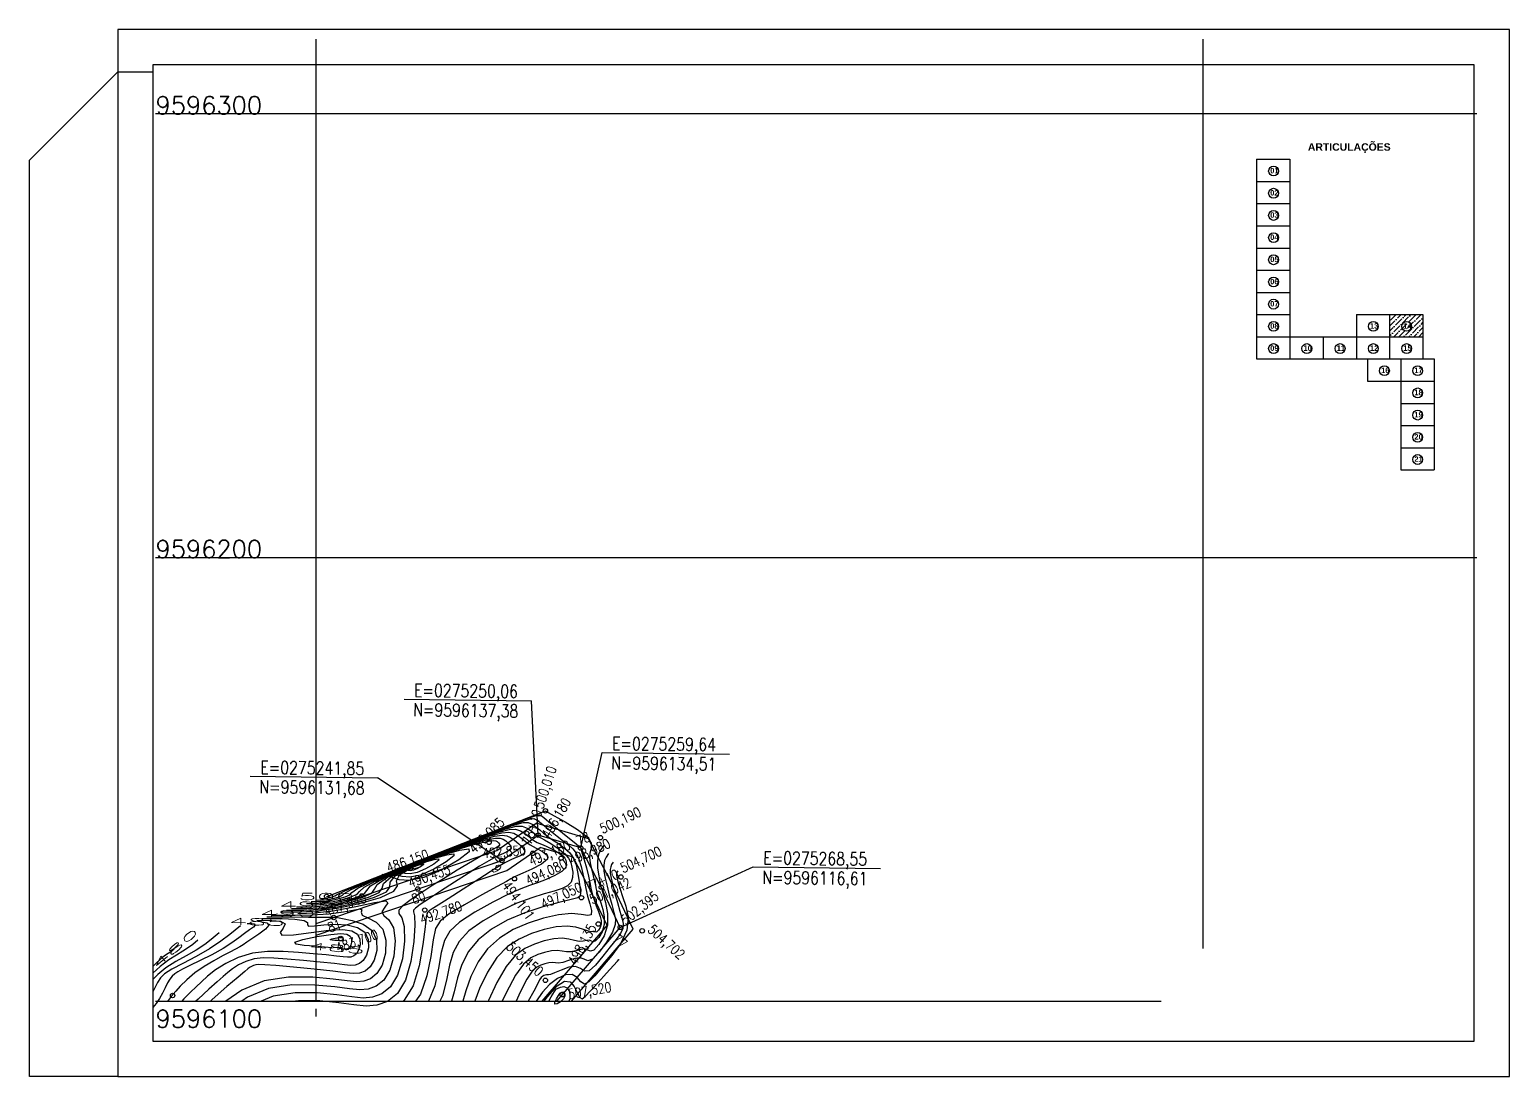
# Model space of a CAD drawing. Header units: millimetres. Extents: x 276147 to 291056, y 9594849 to 9609891.
# Drawn here: x 277715.1 to 278048.7, y 9607536.3 to 9607772.2 of the extents above; entities that cross this region are included whole.
import ezdxf
from ezdxf.enums import TextEntityAlignment as Align

# ---------------------------------------------------------------- set-up
doc = ezdxf.new("R2010")
doc.units = ezdxf.units.MM
doc.header["$LTSCALE"] = 10
doc.linetypes.add('CONTINUO', pattern=[0])
for name, color, linetype in [('2000-Top_malha_coord', 2, 'Continuous'), ('500-dim1', 6, 'Continuous'), ('Curvas mestras', 30, 'Continuous'), ('Curvas simples', 9, 'Continuous'), ('Curvas texto', 2, 'Continuous'), ('LINHA02', 8, 'Continuous'), ('TEXTO-PAPEL', 7, 'Continuous'), ('TEXTO02', 3, 'Continuous'), ('Top_malha_coord', 8, 'Continuous')]:
    doc.layers.add(name, color=color, linetype=linetype)
doc.styles.add('r80', font='romans.shx')
doc.styles.add('ROMANS', font='romans.shx', dxfattribs={"width": 0.8, "height": 4})
doc.styles.add('SIMPLEX', font='simplex', dxfattribs={"height": 0.2})
doc.styles.add('T7', font='arial.ttf')

msp = doc.modelspace()

# ---------------------------------------------------------------- hatches: boundary and pattern name
at = {"layer": 'Top_malha_coord'}
h = msp.add_hatch(dxfattribs=at)
h.set_pattern_fill('ANSI36', color=8, scale=0.25)
h.set_pattern_definition([(45, (15662.7059, 10875.3507), (0.420949505675, 1.54348152081), [1.984375, -0.396875, 0, -0.396875])])
h.paths.add_polyline_path([(278029.16, 9607707.98), (278021.66, 9607707.98), (278021.66, 9607702.98), (278029.16, 9607702.98)])
h.paths.add_polyline_path([(278024.38, 9607705.33, -1), (278026.6, 9607705.33, -1)], flags=0)
h.paths.add_polyline_path([(278024.29, 9607704.14), (278026.79, 9607704.14), (278026.79, 9607706.65), (278024.29, 9607706.65)], flags=24)

# ---------------------------------------------------------------- linework, layer by layer
at = {"layer": '500-dim1', "ltscale": 0.1, "elevation": -585}
for points in [[(277734.94, 9607536.32), (278048.65, 9607536.32), (278048.65, 9607772.2), (277734.94, 9607772.2)], [(277742.88, 9607544.26), (278040.71, 9607544.26), (278040.71, 9607764.26), (277742.88, 9607764.26)]]:
    msp.add_lwpolyline(points, close=True, dxfattribs=at)
msp.add_lwpolyline([(277734.94, 9607536.32), (277715.08, 9607536.32), (277715.08, 9607742.81), (277734.94, 9607762.67), (277742.88, 9607762.67)], dxfattribs=at)
at = {"layer": 'Curvas mestras', "linetype": 'CONTINUO'}
for points in [[(277781.98, 9607576.82, -85), (277782.02, 9607576.82, -85), (277782.08, 9607576.83, -85), (277782.15, 9607576.85, -85), (277782.21, 9607576.86, -85), (277782.25, 9607576.88, -85), (277782.56, 9607577.02, -85), (277784.67, 9607577.86, -85), (277790.42, 9607580.12, -85), (277800.71, 9607584.16, -85), (277812.84, 9607588.9, -85), (277823.14, 9607592.93, -85), (277828.91, 9607595.19, -85), (277831.03, 9607596.02, -85), (277831.34, 9607596.14, -85), (277831.34, 9607596.14, -85), (277831.35, 9607596.13, -85), (277831.36, 9607596.12, -85), (277831.45, 9607596.07, -85), (277831.97, 9607595.78, -85), (277833.35, 9607595.02, -85), (277835.78, 9607593.67, -85), (277838.56, 9607591.97, -85), (277840.75, 9607590.28, -85), (277841.68, 9607588.86, -85), (277841.68, 9607587.68, -85), (277841.39, 9607586.61, -85), (277841.29, 9607585.54, -85), (277841.41, 9607584.46, -85), (277841.65, 9607583.36, -85), (277841.94, 9607582.24, -85), (277842.22, 9607581.17, -85), (277842.45, 9607580.22, -85), (277842.62, 9607579.47, -85), (277842.75, 9607578.82, -85), (277842.9, 9607578.19, -85), (277843.13, 9607577.47, -85), (277843.44, 9607576.58, -85), (277843.84, 9607575.41, -85), (277844.29, 9607573.93, -85), (277844.62, 9607572.24, -85), (277844.6, 9607570.51, -85), (277844.12, 9607568.91, -85), (277843.37, 9607567.62, -85), (277842.63, 9607566.84, -85), (277842.13, 9607566.65, -85), (277841.75, 9607566.82, -85), (277841.32, 9607567, -85), (277840.7, 9607566.93, -85), (277839.9, 9607566.77, -85), (277838.96, 9607566.72, -85), (277837.91, 9607566.93, -85), (277836.67, 9607567.25, -85), (277835.13, 9607567.43, -85), (277833.24, 9607567.29, -85), (277831.11, 9607566.83, -85), (277828.9, 9607566.12, -85), (277826.74, 9607565.14, -85), (277824.62, 9607563.6, -85), (277822.5, 9607561.1, -85), (277820.39, 9607557.49, -85), (277818.49, 9607553.45, -85), (277818.42, 9607553.28, -85)], [(277778.81, 9607574.93, -90), (277780.82, 9607575.04, -90), (277783.36, 9607575.36, -90), (277786.22, 9607575.97, -90), (277788.85, 9607576.74, -90), (277790.57, 9607577.52, -90), (277791.13, 9607578.24, -90), (277791.96, 9607579.25, -90), (277794.88, 9607581.02, -90), (277801.03, 9607583.78, -90), (277808.81, 9607586.92, -90), (277815.91, 9607589.63, -90), (277820.56, 9607591.28, -90), (277823.16, 9607591.98, -90), (277824.63, 9607592.02, -90), (277825.73, 9607591.67, -90), (277826.65, 9607591.12, -90), (277827.42, 9607590.5, -90), (277828.1, 9607589.96, -90), (277828.77, 9607589.49, -90), (277829.53, 9607589.05, -90), (277830.45, 9607588.61, -90), (277831.49, 9607588.16, -90), (277832.57, 9607587.66, -90), (277833.62, 9607587.11, -90), (277834.54, 9607586.54, -90), (277835.26, 9607586, -90), (277835.7, 9607585.5, -90), (277835.93, 9607585.01, -90), (277836.05, 9607584.51, -90), (277836.1, 9607583.94, -90), (277835.85, 9607583.28, -90), (277835.04, 9607582.5, -90), (277833.51, 9607581.61, -90), (277831.54, 9607580.71, -90), (277829.54, 9607579.92, -90), (277827.76, 9607579.31, -90), (277825.82, 9607578.6, -90), (277823.16, 9607577.44, -90), (277819.49, 9607575.6, -90), (277815.47, 9607573.34, -90), (277812.01, 9607571.08, -90), (277809.8, 9607569.05, -90), (277808.58, 9607566.93, -90), (277807.89, 9607564.24, -90), (277807.28, 9607560.69, -90), (277806.4, 9607556.73, -90), (277805.01, 9607553.28, -90)], [(277800.54, 9607583.37, -95), (277800.97, 9607583.54, -95), (277804.72, 9607584.95, -95), (277808.63, 9607586.31, -95), (277811.99, 9607587.31, -95), (277814.08, 9607587.63, -95), (277814.16, 9607586.94, -95), (277811.83, 9607585.12, -95), (277808, 9607582.88, -95), (277803.95, 9607581.1, -95), (277800.69, 9607580.46, -95), (277798.37, 9607580.64, -95), (277796.88, 9607581.1, -95), (277796.1, 9607581.39, -95), (277795.82, 9607581.5, -95), (277795.78, 9607581.51, -95)], [(277795.78, 9607581.51, -95), (277796.21, 9607581.68, -95)], [(277775.53, 9607573.03, -95), (277775.62, 9607573.03, -95), (277779.41, 9607573.19, -95), (277783.9, 9607573.69, -95), (277788.64, 9607574.58, -95), (277792.79, 9607575.48, -95), (277795.39, 9607575.88, -95), (277795.85, 9607575.44, -95), (277795.12, 9607574.47, -95), (277794.49, 9607573.42, -95), (277794.95, 9607572.6, -95), (277796.07, 9607571.58, -95), (277797.13, 9607569.8, -95), (277797.51, 9607566.89, -95), (277797.19, 9607563.44, -95), (277796.28, 9607560.26, -95), (277794.91, 9607557.99, -95), (277793.24, 9607556.62, -95), (277791.42, 9607555.96, -95), (277789.53, 9607555.82, -95), (277787.19, 9607556.04, -95), (277783.91, 9607556.47, -95), (277779.41, 9607556.9, -95), (277774.2, 9607556.93, -95), (277768.94, 9607556.11, -95), (277764.21, 9607554.14, -95), (277762.95, 9607553.28, -95)], [(277770.79, 9607573.05, -95), (277770.88, 9607573.05, -95)], [(277767.42, 9607571.12, -100), (277768.59, 9607570.92, -100), (277769.03, 9607570.4, -100), (277768.28, 9607569.49, -100), (277766.78, 9607568.38, -100), (277765.2, 9607567.33, -100), (277764.06, 9607566.55, -100), (277763.24, 9607565.98, -100), (277762.46, 9607565.48, -100), (277761.49, 9607564.95, -100), (277760.22, 9607564.3, -100), (277758.6, 9607563.46, -100), (277756.61, 9607562.38, -100), (277754.44, 9607561.08, -100), (277752.34, 9607559.62, -100), (277750.51, 9607558.07, -100), (277749.05, 9607556.63, -100), (277748.03, 9607555.52, -100), (277747.47, 9607554.88, -100), (277747.24, 9607554.6, -100), (277747.19, 9607554.51, -100), (277747.14, 9607554.45, -100), (277747.03, 9607554.31, -100), (277746.79, 9607554.01, -100), (277746.33, 9607553.44, -100), (277746.2, 9607553.28, -100)], [(277783.29, 9607565.3, -100), (277781.58, 9607565.45, -100), (277779.4, 9607565.63, -100), (277776.99, 9607565.83, -100), (277775.15, 9607566.12, -100), (277774.85, 9607566.56, -100), (277776.69, 9607567.17, -100), (277779.81, 9607567.82, -100), (277782.99, 9607568.31, -100), (277785.26, 9607568.49, -100), (277786.62, 9607568.35, -100), (277787.34, 9607567.93, -100), (277787.65, 9607567.29, -100), (277787.67, 9607566.57, -100), (277787.5, 9607565.91, -100), (277787.21, 9607565.44, -100), (277786.87, 9607565.16, -100), (277786.49, 9607565.02, -100), (277786.13, 9607564.99, -100), (277785.8, 9607565.02, -100), (277785.56, 9607565.07, -100), (277785.43, 9607565.1, -100), (277785.39, 9607565.11, -100), (277785.38, 9607565.11, -100)], [(277747.66, 9607564.96, -105), (277747.23, 9607564.63, -105), (277746.66, 9607564.25, -105), (277745.95, 9607563.82, -105), (277744.88, 9607563, -105), (277743.22, 9607561.44, -105), (277742.88, 9607561.07, -105)], [(277831.08, 9607553.28, -80), (277831.8, 9607554.27, -80), (277834, 9607556.71, -80), (277835.66, 9607557.74, -80), (277836.9, 9607557.59, -80), (277837.83, 9607556.57, -80), (277838.54, 9607555.21, -80), (277839.11, 9607554.12, -80), (277839.64, 9607553.8, -80), (277840.35, 9607554.31, -80), (277841.5, 9607555.59, -80), (277843.22, 9607557.51, -80), (277845.13, 9607559.6, -80), (277846.71, 9607561.32, -80), (277847.59, 9607562.28, -80), (277847.92, 9607562.63, -80), (277847.97, 9607562.68, -80)]]:
    msp.add_polyline3d(points, dxfattribs=at)
at = {"layer": 'Curvas simples', "linetype": 'CONTINUO'}
for points in [[(277780.81, 9607576.44, -86), (277781.34, 9607576.44, -86), (277781.78, 9607576.47, -86), (277782.34, 9607576.54, -86), (277782.96, 9607576.67, -86), (277783.54, 9607576.84, -86), (277783.92, 9607577.01, -86), (277784.28, 9607577.26, -86), (277786.13, 9607578.14, -86), (277791.31, 9607580.3, -86), (277800.78, 9607584.08, -86), (277812.03, 9607588.5, -86), (277821.7, 9607592.27, -86), (277827.24, 9607594.41, -86), (277829.47, 9607595.2, -86), (277830.05, 9607595.27, -86), (277830.39, 9607595.1, -86), (277831, 9607594.64, -86), (277832.15, 9607593.7, -86), (277833.98, 9607592.19, -86), (277836.06, 9607590.49, -86), (277837.82, 9607589.06, -86), (277838.83, 9607588.24, -86), (277839.24, 9607587.91, -86), (277839.34, 9607587.84, -86), (277839.36, 9607587.81, -86), (277839.36, 9607587.79, -86), (277839.35, 9607587.77, -86), (277839.36, 9607587.7, -86), (277839.44, 9607587.39, -86), (277839.67, 9607586.57, -86), (277840.08, 9607585.11, -86), (277840.58, 9607583.28, -86), (277841.03, 9607581.47, -86), (277841.34, 9607579.98, -86), (277841.6, 9607578.71, -86), (277841.9, 9607577.48, -86), (277842.33, 9607576.13, -86), (277842.83, 9607574.74, -86), (277843.31, 9607573.45, -86), (277843.68, 9607572.35, -86), (277843.89, 9607571.41, -86), (277843.89, 9607570.59, -86), (277843.67, 9607569.84, -86), (277843.32, 9607569.25, -86), (277842.98, 9607568.88, -86), (277842.74, 9607568.8, -86), (277842.57, 9607568.88, -86), (277842.37, 9607568.96, -86), (277842.06, 9607568.94, -86), (277841.57, 9607568.92, -86), (277840.81, 9607569.08, -86), (277839.71, 9607569.48, -86), (277838.2, 9607569.94, -86), (277836.23, 9607570.18, -86), (277833.79, 9607569.99, -86), (277831.04, 9607569.4, -86), (277828.19, 9607568.49, -86), (277825.42, 9607567.26, -86), (277822.8, 9607565.55, -86), (277820.4, 9607563.1, -86), (277818.27, 9607559.8, -86), (277816.51, 9607556.15, -86), (277815.42, 9607553.28, -86)], [(277777.47, 9607575.31, -89), (277779.45, 9607575.31, -89), (277781.06, 9607575.4, -89), (277783.1, 9607575.66, -89), (277785.41, 9607576.14, -89), (277787.52, 9607576.76, -89), (277788.91, 9607577.39, -89), (277789.42, 9607577.99, -89), (277790.5, 9607578.97, -89), (277793.99, 9607580.84, -89), (277800.97, 9607583.85, -89), (277809.62, 9607587.31, -89), (277817.36, 9607590.29, -89), (277822.24, 9607592.06, -89), (277824.79, 9607592.74, -89), (277826.15, 9607592.7, -89), (277827.24, 9607592.23, -89), (277828.2, 9607591.6, -89), (277828.92, 9607591.03, -89), (277829.34, 9607590.67, -89), (277829.57, 9607590.5, -89), (277829.7, 9607590.42, -89), (277829.88, 9607590.33, -89), (277830.29, 9607590.1, -89), (277831.16, 9607589.61, -89), (277832.58, 9607588.76, -89), (277834.22, 9607587.69, -89), (277835.67, 9607586.57, -89), (277836.59, 9607585.52, -89), (277837.07, 9607584.52, -89), (277837.33, 9607583.46, -89), (277837.5, 9607582.3, -89), (277837.48, 9607581.14, -89), (277837.15, 9607580.11, -89), (277836.36, 9607579.29, -89), (277835.1, 9607578.64, -89), (277833.34, 9607578.05, -89), (277831.07, 9607577.42, -89), (277828.28, 9607576.57, -89), (277824.94, 9607575.32, -89), (277821.12, 9607573.55, -89), (277817.32, 9607571.4, -89), (277814.11, 9607569.08, -89), (277811.92, 9607566.74, -89), (277810.56, 9607564.24, -89), (277809.72, 9607561.37, -89), (277809.05, 9607558.03, -89), (277808.15, 9607554.5, -89), (277807.57, 9607553.28, -89)], [(277778.58, 9607575.69, -88), (277780.08, 9607575.69, -88), (277781.3, 9607575.75, -88), (277782.85, 9607575.95, -88), (277784.59, 9607576.32, -88), (277786.19, 9607576.79, -88), (277787.24, 9607577.26, -88), (277787.71, 9607577.75, -88), (277789.05, 9607578.7, -88), (277793.1, 9607580.66, -88), (277800.91, 9607583.93, -88), (277810.42, 9607587.71, -88), (277818.8, 9607590.95, -88), (277823.91, 9607592.84, -88), (277826.36, 9607593.55, -88), (277827.47, 9607593.53, -88), (277828.35, 9607593.14, -88), (277829.21, 9607592.55, -88), (277830.06, 9607591.86, -88), (277830.91, 9607591.16, -88), (277831.84, 9607590.45, -88), (277832.96, 9607589.66, -88), (277834.3, 9607588.78, -88), (277835.68, 9607587.78, -88), (277836.88, 9607586.66, -88), (277837.71, 9607585.41, -88), (277838.25, 9607584, -88), (277838.61, 9607582.41, -88), (277838.89, 9607580.67, -88), (277839.11, 9607579.01, -88), (277839.25, 9607577.71, -88), (277839.22, 9607576.97, -88), (277838.66, 9607576.57, -88), (277837.14, 9607576.18, -88), (277834.38, 9607575.52, -88), (277830.74, 9607574.54, -88), (277826.71, 9607573.2, -88), (277822.76, 9607571.5, -88), (277819.18, 9607569.46, -88), (277816.21, 9607567.09, -88), (277814.04, 9607564.43, -88), (277812.54, 9607561.54, -88), (277811.55, 9607558.49, -88), (277810.82, 9607555.37, -88), (277810.19, 9607553.28, -88)], [(277779.69, 9607576.07, -87), (277780.71, 9607576.06, -87), (277781.54, 9607576.11, -87), (277782.59, 9607576.24, -87), (277783.78, 9607576.49, -87), (277784.87, 9607576.81, -87), (277785.58, 9607577.14, -87), (277785.99, 9607577.5, -87), (277787.59, 9607578.42, -87), (277792.2, 9607580.48, -87), (277800.84, 9607584, -87), (277811.23, 9607588.11, -87), (277820.25, 9607591.61, -87), (277825.57, 9607593.62, -87), (277827.92, 9607594.38, -87), (277828.76, 9607594.4, -87), (277829.37, 9607594.12, -87), (277830.11, 9607593.59, -87), (277831.12, 9607592.76, -87), (277832.48, 9607591.65, -87), (277834.01, 9607590.42, -87), (277835.46, 9607589.3, -87), (277836.63, 9607588.43, -87), (277837.54, 9607587.63, -87), (277838.27, 9607586.65, -87), (277838.89, 9607585.28, -87), (277839.41, 9607583.65, -87), (277839.82, 9607581.93, -87), (277840.13, 9607580.27, -87), (277840.43, 9607578.64, -87), (277840.83, 9607576.95, -87), (277841.34, 9607575.22, -87), (277841.72, 9607573.7, -87), (277841.67, 9607572.75, -87), (277840.92, 9607572.57, -87), (277839.42, 9607572.81, -87), (277837.2, 9607572.99, -87), (277834.3, 9607572.72, -87), (277830.96, 9607571.98, -87), (277827.48, 9607570.85, -87), (277824.1, 9607569.38, -87), (277820.99, 9607567.5, -87), (277818.31, 9607565.09, -87), (277816.16, 9607562.12, -87), (277814.53, 9607558.84, -87), (277813.38, 9607555.62, -87), (277812.74, 9607553.28, -87)], [(277771.9, 9607573.43, -94), (277776.28, 9607573.42, -94), (277779.87, 9607573.61, -94), (277784.38, 9607574.19, -94), (277789.48, 9607575.27, -94), (277794.16, 9607576.64, -94), (277797.22, 9607578.02, -94), (277797.99, 9607579.22, -94), (277797.79, 9607580.37, -94), (277798.45, 9607581.74, -94), (277801.29, 9607583.47, -94), (277805.59, 9607585.33, -94), (277810.12, 9607586.98, -94), (277813.87, 9607588.18, -94), (277816.66, 9607588.92, -94), (277818.55, 9607589.32, -94), (277819.62, 9607589.46, -94), (277820.15, 9607589.4, -94), (277820.45, 9607589.21, -94), (277820.76, 9607588.95, -94), (277821, 9607588.66, -94), (277821.04, 9607588.38, -94), (277820.69, 9607588.09, -94), (277819.71, 9607587.56, -94), (277817.82, 9607586.52, -94), (277814.89, 9607584.82, -94), (277811.49, 9607582.78, -94), (277808.35, 9607580.85, -94), (277805.99, 9607579.38, -94), (277804.19, 9607578.23, -94), (277802.55, 9607577.15, -94), (277800.78, 9607575.95, -94), (277799.21, 9607574.76, -94), (277798.3, 9607573.78, -94), (277798.35, 9607573.05, -94), (277798.96, 9607572.05, -94), (277799.54, 9607570.1, -94), (277799.62, 9607566.79, -94), (277799.11, 9607562.81, -94), (277798.04, 9607559.13, -94), (277796.45, 9607556.5, -94), (277794.51, 9607554.91, -94), (277792.41, 9607554.14, -94), (277790.24, 9607553.98, -94), (277787.69, 9607554.22, -94), (277784.34, 9607554.68, -94), (277779.94, 9607555.12, -94), (277774.95, 9607555.16, -94), (277769.96, 9607554.38, -94), (277767.3, 9607553.28, -94)], [(277773.01, 9607573.8, -93), (277776.91, 9607573.79, -93), (277780.11, 9607573.97, -93), (277784.12, 9607574.48, -93), (277788.66, 9607575.44, -93), (277792.83, 9607576.67, -93), (277795.56, 9607577.9, -93), (277796.28, 9607578.97, -93), (277796.33, 9607580.09, -93), (277797.56, 9607581.56, -93), (277801.23, 9607583.55, -93), (277806.4, 9607585.73, -93), (277811.57, 9607587.65, -93), (277815.54, 9607588.95, -93), (277818.28, 9607589.69, -93), (277820.07, 9607590, -93), (277821.16, 9607590, -93), (277821.84, 9607589.78, -93), (277822.4, 9607589.37, -93), (277823.05, 9607588.83, -93), (277823.56, 9607588.23, -93), (277823.63, 9607587.65, -93), (277823.04, 9607587.11, -93), (277821.88, 9607586.55, -93), (277820.35, 9607585.84, -93), (277818.57, 9607584.9, -93), (277816.47, 9607583.66, -93), (277813.91, 9607582.05, -93), (277810.86, 9607580.09, -93), (277807.73, 9607578.06, -93), (277805.02, 9607576.29, -93), (277803.14, 9607575.04, -93), (277802.04, 9607574.26, -93), (277801.59, 9607573.79, -93), (277801.61, 9607573.4, -93), (277801.82, 9607572.5, -93), (277801.95, 9607570.39, -93), (277801.72, 9607566.68, -93), (277801.03, 9607562.18, -93), (277799.8, 9607558, -93), (277797.99, 9607555.01, -93), (277795.78, 9607553.21, -93), (277793.39, 9607552.33, -93), (277790.95, 9607552.14, -93), (277788.19, 9607552.41, -93), (277784.76, 9607552.89, -93), (277780.47, 9607553.33, -93), (277775.7, 9607553.38, -93), (277775.01, 9607553.28, -93)], [(277774.13, 9607574.18, -92), (277777.55, 9607574.17, -92), (277780.35, 9607574.32, -92), (277783.87, 9607574.78, -92), (277787.85, 9607575.62, -92), (277791.5, 9607576.69, -92), (277793.89, 9607577.77, -92), (277794.56, 9607578.73, -92), (277794.88, 9607579.81, -92), (277796.67, 9607581.38, -92), (277801.16, 9607583.62, -92), (277807.2, 9607586.12, -92), (277813.01, 9607588.31, -92), (277817.22, 9607589.73, -92), (277819.91, 9607590.45, -92), (277821.59, 9607590.67, -92), (277822.69, 9607590.55, -92), (277823.52, 9607590.16, -92), (277824.36, 9607589.53, -92), (277825.35, 9607588.72, -92), (277826.26, 9607587.85, -92), (277826.73, 9607587.07, -92), (277826.5, 9607586.48, -92), (277825.75, 9607586.04, -92), (277824.76, 9607585.66, -92), (277823.7, 9607585.22, -92), (277822.24, 9607584.46, -92), (277819.94, 9607583.08, -92), (277816.58, 9607580.94, -92), (277812.8, 9607578.48, -92), (277809.44, 9607576.3, -92), (277807.17, 9607574.87, -92), (277805.85, 9607574.07, -92), (277805.15, 9607573.64, -92), (277804.77, 9607573.25, -92), (277804.51, 9607572.27, -92), (277804.23, 9607569.99, -92), (277803.75, 9607566.02, -92), (277802.91, 9607561.2, -92), (277801.54, 9607556.71, -92), (277799.53, 9607553.48, -92), (277799.28, 9607553.28, -92)], [(277775.24, 9607574.56, -91), (277778.18, 9607574.55, -91), (277780.59, 9607574.68, -91), (277783.61, 9607575.07, -91), (277787.04, 9607575.79, -91), (277790.17, 9607576.72, -91), (277792.23, 9607577.64, -91), (277792.85, 9607578.48, -91), (277793.42, 9607579.53, -91), (277795.77, 9607581.2, -91), (277801.1, 9607583.7, -91), (277808.01, 9607586.52, -91), (277814.46, 9607588.97, -91), (277818.89, 9607590.5, -91), (277821.54, 9607591.22, -91), (277823.11, 9607591.35, -91), (277824.21, 9607591.11, -91), (277825.1, 9607590.63, -91), (277825.93, 9607589.98, -91), (277826.86, 9607589.26, -91), (277827.94, 9607588.5, -91), (277829.24, 9607587.74, -91), (277830.69, 9607586.99, -91), (277831.76, 9607586.18, -91), (277831.82, 9607585.24, -91), (277830.46, 9607584.13, -91), (277828.33, 9607583.02, -91), (277826.29, 9607582.11, -91), (277825.03, 9607581.56, -91), (277824.39, 9607581.27, -91), (277824.04, 9607581.08, -91), (277823.58, 9607580.81, -91), (277822.56, 9607580.23, -91), (277820.45, 9607579.07, -91), (277817.02, 9607577.2, -91), (277813.08, 9607575, -91), (277809.67, 9607572.94, -91), (277807.6, 9607571.33, -91), (277806.59, 9607569.62, -91), (277806.06, 9607567.12, -91), (277805.52, 9607563.35, -91), (277804.66, 9607558.97, -91), (277803.22, 9607554.86, -91), (277802.1, 9607553.28, -91)], [(277844.57, 9607588.51, -84), (277843.8, 9607587.33, -84), (277843.35, 9607586.31, -84), (277843.08, 9607584.92, -84), (277843.12, 9607583.23, -84), (277843.36, 9607581.52, -84), (277843.63, 9607580.15, -84), (277843.8, 9607579.37, -84), (277843.87, 9607579.06, -84), (277843.88, 9607578.98, -84), (277843.89, 9607578.95, -84), (277843.89, 9607578.92, -84), (277843.9, 9607578.9, -84), (277843.93, 9607578.82, -84), (277844.05, 9607578.42, -84), (277844.37, 9607577.38, -84), (277844.9, 9607575.51, -84), (277845.35, 9607573.06, -84), (277845.32, 9607570.43, -84), (277844.57, 9607567.97, -84), (277843.42, 9607566, -84), (277842.29, 9607564.79, -84), (277841.51, 9607564.51, -84), (277840.93, 9607564.76, -84), (277840.27, 9607565.03, -84), (277839.34, 9607564.93, -84), (277838.22, 9607564.61, -84), (277837.11, 9607564.36, -84), (277836.11, 9607564.39, -84), (277835.14, 9607564.57, -84), (277834.04, 9607564.69, -84), (277832.69, 9607564.59, -84), (277831.18, 9607564.26, -84), (277829.61, 9607563.76, -84), (277828.06, 9607563.02, -84), (277826.43, 9607561.64, -84), (277824.6, 9607559.11, -84), (277822.51, 9607555.18, -84), (277821.64, 9607553.28, -84)], [(277845.6, 9607586.55, -83), (277845.04, 9607585.69, -83), (277844.71, 9607584.93, -83), (277844.51, 9607583.9, -83), (277844.56, 9607582.59, -83), (277844.82, 9607581.01, -83), (277845.25, 9607579.17, -83), (277845.76, 9607577.12, -83), (277846.3, 9607575.07, -83), (277846.79, 9607573.27, -83), (277847.13, 9607571.85, -83), (277847.11, 9607570.51, -83), (277846.5, 9607568.83, -83), (277845.16, 9607566.58, -83), (277843.48, 9607564.31, -83), (277841.94, 9607562.74, -83), (277840.89, 9607562.36, -83), (277840.11, 9607562.71, -83), (277839.22, 9607563.07, -83), (277837.97, 9607562.92, -83), (277836.55, 9607562.45, -83), (277835.26, 9607562, -83), (277834.32, 9607561.84, -83), (277833.61, 9607561.88, -83), (277832.94, 9607561.95, -83), (277832.14, 9607561.89, -83), (277831.25, 9607561.7, -83), (277830.32, 9607561.4, -83), (277829.39, 9607560.95, -83), (277828.38, 9607560.02, -83), (277827.17, 9607558.21, -83), (277825.68, 9607555.31, -83), (277824.73, 9607553.28, -83)], [(277846.63, 9607584.59, -82), (277846.27, 9607584.04, -82), (277846.07, 9607583.57, -82), (277845.94, 9607582.92, -82), (277845.98, 9607582.08, -82), (277846.18, 9607580.95, -82), (277846.53, 9607579.46, -82), (277847.02, 9607577.55, -82), (277847.58, 9607575.48, -82), (277848.14, 9607573.55, -82), (277848.61, 9607572.01, -82), (277848.87, 9607570.76, -82), (277848.79, 9607569.65, -82), (277848.25, 9607568.52, -82), (277847.28, 9607567.19, -82), (277845.93, 9607565.49, -82), (277844.29, 9607563.38, -82), (277842.62, 9607561.37, -82), (277841.18, 9607560.12, -82), (277840.15, 9607560.05, -82), (277839.28, 9607560.63, -82), (277838.17, 9607561.11, -82), (277836.61, 9607560.92, -82), (277834.87, 9607560.29, -82), (277833.41, 9607559.64, -82), (277832.52, 9607559.3, -82), (277832.08, 9607559.2, -82), (277831.84, 9607559.2, -82), (277831.6, 9607559.19, -82), (277831.32, 9607559.13, -82), (277831.03, 9607559.03, -82), (277830.74, 9607558.89, -82), (277830.43, 9607558.6, -82), (277830.05, 9607558.04, -82), (277829.54, 9607557.07, -82), (277828.72, 9607555.49, -82), (277827.46, 9607553.28, -82)], [(277847.65, 9607582.62, -81), (277847.51, 9607582.4, -81), (277847.42, 9607582.2, -81), (277847.37, 9607581.93, -81), (277847.39, 9607581.59, -81), (277847.47, 9607581.13, -81), (277847.62, 9607580.51, -81), (277847.83, 9607579.68, -81), (277848.19, 9607578.52, -81), (277848.75, 9607576.89, -81), (277849.49, 9607574.71, -81), (277849.99, 9607572.11, -81), (277849.73, 9607569.27, -81), (277848.37, 9607566.37, -81), (277846.33, 9607563.59, -81), (277844.2, 9607561.07, -81), (277842.47, 9607559, -81), (277841.15, 9607557.61, -81), (277840.15, 9607557.12, -81), (277839.35, 9607557.63, -81), (277838.52, 9607558.58, -81), (277837.42, 9607559.29, -81), (277835.88, 9607559.21, -81), (277834.07, 9607558.39, -81), (277832.28, 9607557.03, -81), (277830.69, 9607555.3, -81), (277829.25, 9607553.28, -81)], [(277767.45, 9607571.92, -98), (277772.02, 9607571.86, -98), (277774.88, 9607571.73, -98), (277777.01, 9607571.44, -98), (277777.74, 9607570.97, -98), (277777.72, 9607570.48, -98), (277777.97, 9607570.18, -98), (277779.27, 9607570.23, -98), (277781.42, 9607570.45, -98), (277784.01, 9607570.59, -98), (277786.64, 9607570.44, -98), (277788.96, 9607569.87, -98), (277790.62, 9607568.78, -98), (277791.41, 9607567.16, -98), (277791.45, 9607565.32, -98), (277791.01, 9607563.65, -98), (277790.29, 9607562.46, -98), (277789.41, 9607561.74, -98), (277788.46, 9607561.4, -98), (277787.45, 9607561.32, -98), (277786.04, 9607561.46, -98), (277783.82, 9607561.73, -98), (277780.58, 9607562.07, -98), (277776.8, 9607562.43, -98), (277773.15, 9607562.75, -98), (277770.15, 9607562.97, -98), (277767.74, 9607563.02, -98), (277765.7, 9607562.78, -98), (277763.84, 9607562.22, -98), (277762.2, 9607561.44, -98), (277760.84, 9607560.59, -98), (277759.77, 9607559.75, -98), (277758.72, 9607558.81, -98), (277757.37, 9607557.59, -98), (277755.46, 9607555.94, -98), (277753.06, 9607553.75, -98), (277752.59, 9607553.28, -98)], [(277768.56, 9607572.3, -97), (277774.24, 9607572.24, -97), (277777.98, 9607572.21, -97), (277781.19, 9607572.19, -97), (277783.05, 9607572.2, -97), (277783.81, 9607572.22, -97), (277783.97, 9607572.23, -97), (277784.05, 9607572.21, -97), (277784.47, 9607572.11, -97), (277785.64, 9607571.88, -97), (277787.77, 9607571.44, -97), (277790.26, 9607570.62, -97), (277792.31, 9607569.2, -97), (277793.3, 9607567.1, -97), (277793.35, 9607564.7, -97), (277792.77, 9607562.52, -97), (277791.83, 9607560.97, -97), (277790.69, 9607560.04, -97), (277789.45, 9607559.58, -97), (277788.12, 9607559.49, -97), (277786.29, 9607559.66, -97), (277783.4, 9607560.02, -97), (277779.22, 9607560.46, -97), (277774.57, 9607560.91, -97), (277770.58, 9607561.27, -97), (277768.09, 9607561.49, -97), (277766.78, 9607561.55, -97), (277766.1, 9607561.49, -97), (277765.56, 9607561.33, -97), (277765.08, 9607561.1, -97), (277764.68, 9607560.85, -97), (277764.31, 9607560.56, -97), (277763.6, 9607559.95, -97), (277762.11, 9607558.7, -97), (277759.55, 9607556.56, -97), (277756.25, 9607553.67, -97), (277755.85, 9607553.28, -97)], [(277769.68, 9607572.67, -96), (277774.93, 9607572.64, -96), (277778.69, 9607572.7, -96), (277782.54, 9607572.94, -96), (277785.85, 9607573.39, -96), (277788.3, 9607573.85, -96), (277789.68, 9607574.05, -96), (277789.95, 9607573.82, -96), (277789.79, 9607573.29, -96), (277790.06, 9607572.65, -96), (277791.36, 9607572.02, -96), (277793.17, 9607571.1, -96), (277794.72, 9607569.5, -96), (277795.4, 9607566.99, -96), (277795.27, 9607564.07, -96), (277794.52, 9607561.39, -96), (277793.37, 9607559.48, -96), (277791.96, 9607558.33, -96), (277790.44, 9607557.77, -96), (277788.82, 9607557.65, -96), (277786.68, 9607557.86, -96), (277783.48, 9607558.26, -96), (277778.89, 9607558.68, -96), (277773.44, 9607558.7, -96), (277767.92, 9607557.84, -96), (277762.94, 9607555.77, -96), (277759.32, 9607553.28, -96)], [(277764.11, 9607570.79, -101), (277765.15, 9607570.77, -101), (277765.7, 9607570.67, -101), (277765.91, 9607570.43, -101), (277765.54, 9607569.98, -101), (277764.68, 9607569.33, -101), (277763.54, 9607568.5, -101), (277762.25, 9607567.51, -101), (277760.69, 9607566.38, -101), (277758.68, 9607565.1, -101), (277756.17, 9607563.73, -101), (277753.51, 9607562.4, -101), (277751.19, 9607561.27, -101), (277749.57, 9607560.46, -101), (277748.52, 9607559.88, -101), (277747.81, 9607559.39, -101), (277747.23, 9607558.88, -101), (277746.7, 9607558.25, -101), (277746.18, 9607557.4, -101), (277745.63, 9607556.29, -101), (277745.04, 9607555.05, -101), (277744.39, 9607553.84, -101), (277743.64, 9607552.75, -101), (277742.88, 9607551.83, -101)], [(277762.62, 9607570.28, -102), (277760.22, 9607568.27, -102), (277758.22, 9607566.76, -102), (277755.64, 9607565.05, -102), (277752.62, 9607563.34, -102), (277749.61, 9607561.77, -102), (277747.11, 9607560.45, -102), (277745.5, 9607559.45, -102), (277744.56, 9607558.56, -102), (277743.92, 9607557.51, -102), (277743.24, 9607556.1, -102), (277742.88, 9607555.36, -102)], [(277757.81, 9607568.65, -103), (277756.03, 9607567.17, -103), (277754.55, 9607566.05, -103), (277752.65, 9607564.78, -103), (277750.4, 9607563.5, -103), (277748.03, 9607562.18, -103), (277745.81, 9607560.78, -103), (277743.96, 9607559.27, -103), (277742.88, 9607558.13, -103)], [(277766.34, 9607571.54, -99), (277769.7, 9607571.48, -99), (277771.62, 9607571.26, -99), (277772.66, 9607570.7, -99), (277772.27, 9607569.73, -99), (277771.54, 9607568.72, -99), (277771.96, 9607568.12, -99), (277774.56, 9607568.23, -99), (277778.52, 9607568.76, -99), (277782.57, 9607569.27, -99), (277785.67, 9607569.41, -99), (277787.75, 9607569.1, -99), (277788.98, 9607568.36, -99), (277789.53, 9607567.23, -99), (277789.56, 9607565.94, -99), (277789.25, 9607564.78, -99), (277788.75, 9607563.95, -99), (277788.14, 9607563.45, -99), (277787.48, 9607563.21, -99), (277786.77, 9607563.16, -99), (277785.79, 9607563.25, -99), (277784.24, 9607563.44, -99), (277781.94, 9607563.68, -99), (277779.03, 9607563.95, -99), (277775.71, 9607564.23, -99), (277772.22, 9607564.46, -99), (277768.7, 9607564.48, -99), (277765.29, 9607564.07, -99), (277762.12, 9607563.12, -99), (277759.32, 9607561.78, -99), (277757, 9607560.32, -99), (277755.22, 9607558.93, -99), (277753.84, 9607557.66, -99), (277752.63, 9607556.48, -99), (277751.38, 9607555.31, -99), (277749.86, 9607553.83, -99), (277749.36, 9607553.28, -99)], [(277753, 9607567.02, -104), (277751.85, 9607566.06, -104), (277750.89, 9607565.34, -104), (277749.66, 9607564.52, -104), (277748.17, 9607563.66, -104), (277746.46, 9607562.59, -104), (277744.52, 9607561.11, -104), (277742.88, 9607559.54, -104)], [(277832.11, 9607553.28, -79), (277832.68, 9607554.23, -79), (277833.43, 9607555.43, -79), (277833.7, 9607555.88, -79), (277833.74, 9607555.94, -79), (277833.74, 9607555.94, -79)], [(277833.74, 9607555.94, -79), (277834.78, 9607556.42, -79), (277835.52, 9607556.54, -79), (277836.28, 9607556.24, -79), (277836.86, 9607555.29, -79), (277836.89, 9607553.81, -79), (277836.62, 9607553.28, -79)]]:
    msp.add_polyline3d(points, dxfattribs=at)
for points in [[(277797.13, 9607581.97, -96), (277800.98, 9607583.47, -96), (277803.76, 9607584.52, -96), (277806.65, 9607585.53, -96), (277809.13, 9607586.27, -96), (277810.68, 9607586.5, -96), (277810.74, 9607585.99, -96), (277809.01, 9607584.64, -96), (277806.18, 9607582.98, -96), (277803.18, 9607581.67, -96), (277800.77, 9607581.19, -96), (277799.05, 9607581.33, -96), (277797.95, 9607581.67, -96), (277797.37, 9607581.88, -96), (277797.16, 9607581.96, -96), (277797.13, 9607581.97, -96)], [(277798.49, 9607582.43, -97), (277800.98, 9607583.41, -97), (277802.79, 9607584.08, -97), (277804.66, 9607584.74, -97), (277806.28, 9607585.22, -97), (277807.28, 9607585.37, -97), (277807.32, 9607585.04, -97), (277806.2, 9607584.17, -97), (277804.36, 9607583.09, -97), (277802.41, 9607582.23, -97), (277800.85, 9607581.93, -97), (277799.73, 9607582.01, -97), (277799.02, 9607582.24, -97), (277798.64, 9607582.37, -97), (277798.51, 9607582.43, -97), (277798.49, 9607582.43, -97)], [(277799.84, 9607582.89, -98), (277800.99, 9607583.34, -98), (277801.82, 9607583.65, -98), (277802.68, 9607583.95, -98), (277803.42, 9607584.17, -98), (277803.88, 9607584.24, -98), (277803.9, 9607584.09, -98), (277803.39, 9607583.69, -98), (277802.54, 9607583.19, -98), (277801.65, 9607582.8, -98), (277800.93, 9607582.66, -98), (277800.42, 9607582.7, -98), (277800.09, 9607582.8, -98), (277799.92, 9607582.87, -98), (277799.85, 9607582.89, -98), (277799.84, 9607582.89, -98)], [(277785.25, 9607566.86, -101), (277784.77, 9607566.9, -101), (277784.37, 9607566.93, -101), (277783.87, 9607566.97, -101), (277783.31, 9607567.02, -101), (277782.89, 9607567.09, -101), (277782.82, 9607567.19, -101), (277783.24, 9607567.33, -101), (277783.96, 9607567.48, -101), (277784.7, 9607567.59, -101), (277785.22, 9607567.63, -101), (277785.54, 9607567.6, -101), (277785.7, 9607567.51, -101), (277785.77, 9607567.36, -101), (277785.78, 9607567.19, -101), (277785.74, 9607567.04, -101), (277785.67, 9607566.93, -101), (277785.59, 9607566.87, -101), (277785.51, 9607566.83, -101), (277785.42, 9607566.83, -101), (277785.35, 9607566.83, -101), (277785.29, 9607566.85, -101), (277785.26, 9607566.85, -101), (277785.25, 9607566.85, -101), (277785.25, 9607566.86, -101)], [(277834.68, 9607555.14, -78), (277835.04, 9607555.31, -78), (277835.29, 9607555.35, -78), (277835.55, 9607555.25, -78), (277835.74, 9607554.92, -78), (277835.76, 9607554.42, -78), (277835.45, 9607553.79, -78), (277834.76, 9607553.14, -78), (277833.97, 9607552.66, -78), (277833.47, 9607552.59, -78), (277833.5, 9607553.06, -78), (277833.88, 9607553.83, -78), (277834.32, 9607554.56, -78), (277834.57, 9607554.97, -78), (277834.67, 9607555.12, -78), (277834.68, 9607555.14, -78)]]:
    msp.add_polyline3d(points, close=True, dxfattribs=at)
at = {"layer": 'LINHA02'}
for p, q in [((277799.49, 9607621.31, -585), (277828.2, 9607620.95, -585)), ((277829.73, 9607590.66, -585), (277828.2, 9607620.95, -585)), ((277839.31, 9607587.79, -585), (277844.12, 9607609.32, -585)), ((277844.12, 9607609.32, -585), (277872.83, 9607608.96, -585)), ((277764.83, 9607603.94, -585), (277793.54, 9607603.58, -585)), ((277821.52, 9607584.95, -585), (277793.54, 9607603.58, -585)), ((277848.22, 9607569.89, -585), (277878.19, 9607583.53, -585)), ((277878.19, 9607583.53, -585), (277906.9, 9607583.17, -585))]:
    msp.add_line(p, q, dxfattribs=at)
at = {"layer": 'TEXTO-PAPEL', "color": 7, "linetype": 'Continuous'}
for p, q in [((277821.52, 9607584.95, -585), (277829.73, 9607590.66, -585)), ((277839.31, 9607587.79, -585), (277829.73, 9607590.66, -585)), ((277843.94, 9607578.93, -585), (277839.31, 9607587.79, -585)), ((277779.65, 9607570.78, -585), (277821.52, 9607584.95, -585)), ((277848.22, 9607569.89, -585), (277843.94, 9607578.93, -585)), ((277833.92, 9607553.28, -585), (277848.22, 9607569.89, -585))]:
    msp.add_line(p, q, dxfattribs=at)
for centre in [(277831.35, 9607596.15, -585), (277818.66, 9607589.06, -585), (277829.73, 9607590.66, -585), (277843.74, 9607590.11, -585), (277821.52, 9607584.95, -585), (277828.5, 9607586.58, -585), (277834.88, 9607585.47, -585), (277839.31, 9607587.79, -585), (277801, 9607583.28, -585), (277802.57, 9607578.54, -585), (277824.37, 9607580.85, -585), (277843.94, 9607578.93, -585), (277848.37, 9607581.24, -585), (277782.05, 9607576.87, -585), (277839.48, 9607576.57, -585), (277783.63, 9607572.12, -585), (277804.15, 9607573.79, -585), (277843.28, 9607570.66, -585), (277848.22, 9607569.89, -585), (277853.16, 9607569.12, -585), (277785.21, 9607567.38, -585), (277831.35, 9607557.97, -585), (277835.17, 9607554.73, -585), (277747.32, 9607554.55, -585)]:
    msp.add_circle(centre, 0.5, dxfattribs=at)
at = {"layer": 'Top_malha_coord'}
for p, q in [((277779.65, 9607553.28, -585), (277779.65, 9607770.04, -585)), ((277979.65, 9607565.17, -585), (277979.65, 9607770.04, -585)), ((277743.48, 9607753.28, -585), (278041.32, 9607753.28, -585)), ((277743.48, 9607653.28, -585), (278041.32, 9607653.28, -585)), ((277743.48, 9607553.28, -585), (277970.16, 9607553.28, -585)), ((277779.65, 9607549.8, -585), (277779.65, 9607551.57, -585))]:
    msp.add_line(p, q, dxfattribs=at)
at = {"layer": 'Top_malha_coord', "color": 7}
for p, q in [((277991.66, 9607742.98, -585), (277991.66, 9607697.98, -585)), ((277991.66, 9607742.98, -585), (277999.16, 9607742.98, -585)), ((277999.16, 9607742.98, -585), (277999.16, 9607697.98, -585)), ((277991.66, 9607737.98, -585), (277999.16, 9607737.98, -585)), ((277991.66, 9607732.98, -585), (277999.16, 9607732.98, -585)), ((277991.66, 9607727.98, -585), (277999.16, 9607727.98, -585)), ((277991.66, 9607722.98, -585), (277999.16, 9607722.98, -585)), ((277991.66, 9607717.98, -585), (277999.16, 9607717.98, -585)), ((277991.66, 9607712.98, -585), (277999.16, 9607712.98, -585)), ((277991.66, 9607707.98, -585), (277999.16, 9607707.98, -585)), ((278014.16, 9607707.98, -585), (278014.16, 9607697.98, -585)), ((278014.16, 9607707.98, -585), (278029.16, 9607707.98, -585)), ((278021.66, 9607707.98, -585), (278021.66, 9607697.98, -585)), ((278029.16, 9607707.98, -585), (278029.16, 9607697.98, -585)), ((277991.66, 9607702.98, -585), (278029.16, 9607702.98, -585)), ((278006.66, 9607702.98, -585), (278006.66, 9607697.98, -585)), ((277991.66, 9607697.98, -585), (278031.66, 9607697.98, -585)), ((278016.66, 9607697.98, -585), (278016.66, 9607692.98, -585)), ((278024.16, 9607697.98, -585), (278024.16, 9607672.98, -585)), ((278031.66, 9607697.98, -585), (278031.66, 9607672.98, -585)), ((278016.66, 9607692.98, -585), (278031.66, 9607692.98, -585)), ((278024.16, 9607687.98, -585), (278031.66, 9607687.98, -585)), ((278024.16, 9607682.98, -585), (278031.66, 9607682.98, -585)), ((278024.16, 9607677.98, -585), (278031.66, 9607677.98, -585)), ((278024.16, 9607672.98, -585), (278031.66, 9607672.98, -585))]:
    msp.add_line(p, q, dxfattribs=at)
at = {"layer": 'Top_malha_coord', "color": 6}
for p, q in [((277820.38, 9607587.21, -585), (277829.29, 9607593.4, -585)), ((277841.04, 9607589.88, -585), (277829.29, 9607593.4, -585)), ((277846.16, 9607580.09, -585), (277841.04, 9607589.88, -585)), ((277779.65, 9607573.41, -585), (277820.38, 9607587.21, -585)), ((277822.65, 9607582.7, -585), (277830.17, 9607587.92, -585)), ((277837.58, 9607585.7, -585), (277830.17, 9607587.92, -585)), ((277841.73, 9607577.77, -585), (277837.58, 9607585.7, -585)), ((277779.65, 9607568.14, -585), (277822.65, 9607582.7, -585)), ((277851.17, 9607569.49, -585), (277846.2, 9607580, -585)), ((277845.26, 9607570.29, -585), (277841.68, 9607577.86, -585)), ((277830.62, 9607553.28, -585), (277845.26, 9607570.29, -585)), ((277837.22, 9607553.28, -585), (277851.17, 9607569.49, -585))]:
    msp.add_line(p, q, dxfattribs=at)
at = {"layer": 'Top_malha_coord', "color": 7}
for centre in [(277995.49, 9607740.33, -585), (277995.49, 9607735.33, -585), (277995.49, 9607730.33, -585), (277995.49, 9607725.33, -585), (277995.49, 9607720.33, -585), (277995.49, 9607715.33, -585), (277995.49, 9607710.33, -585), (277995.49, 9607705.33, -585), (278017.99, 9607705.33, -585), (278025.49, 9607705.33, -585), (277995.49, 9607700.33, -585), (278002.99, 9607700.33, -585), (278010.49, 9607700.33, -585), (278017.99, 9607700.33, -585), (278025.49, 9607700.33, -585), (278020.49, 9607695.33, -585), (278027.99, 9607695.33, -585), (278027.99, 9607690.33, -585), (278027.99, 9607685.33, -585), (278027.99, 9607680.33, -585), (278027.99, 9607675.33, -585)]:
    msp.add_circle(centre, 1.11, dxfattribs=at)

# ---------------------------------------------------------------- texts
at = {"style": 'ROMANS', "width": 0.8}
for s, p in [('E=0275250,06', (277801.78, 9607624.81, -585)), ('N=9596137,38', (277801.57, 9607620.41, -585)), ('E=0275259,64', (277846.41, 9607612.83, -585)), ('E=0275241,85', (277767.12, 9607607.44, -585)), ('N=9596134,51', (277846.2, 9607608.42, -585)), ('N=9596131,68', (277766.91, 9607603.04, -585)), ('E=0275268,55', (277880.49, 9607587.03, -585)), ('N=9596116,61', (277880.28, 9607582.63, -585))]:
    msp.add_text(s, height=2.9046, rotation=359.2617, dxfattribs=at).set_placement(p, align=Align.TOP_LEFT)
at = {"layer": '2000-Top_malha_coord', "style": 'r80'}
for s, p in [('9596300', (277743.48, 9607751.94, -585)), ('9596200', (277743.48, 9607651.94, -585)), ('9596100', (277743.48, 9607546.11, -585))]:
    msp.add_text(s, height=4, dxfattribs=at).set_placement(p, align=Align.BOTTOM_LEFT)
at = {"layer": 'Curvas texto', "style": 'SIMPLEX', "width": 3.299405}
for s, rotation, p, p2 in [('490', 21.2864, (277792.72, 9607579.52, -95), (277804.57, 9607584.14, -95)), ('495', 359.8537, (277771.22, 9607574.2, -90), (277783.94, 9607574.17, -90)), ('500', 359.8537, (277775.58, 9607576.09, -85), (277788.31, 9607576.05, -85)), ('485', 358.7246, (277759.94, 9607570.53, -100), (277772.66, 9607570.25, -100)), ('490', 359.7622, (277766.84, 9607572.32, -95), (277779.56, 9607572.26, -95)), ('480', 39.9046, (277743.52, 9607560.52, -105), (277753.29, 9607568.68, -105)), ('485', 354.777, (277777.93, 9607565.04, -100), (277790.6, 9607563.88, -100))]:
    msp.add_text(s, height=1.5, rotation=rotation, dxfattribs=at).set_placement(p, p2, align=Align.FIT)
at = {"layer": 'TEXTO02', "style": 'ROMANS', "width": 0.8}
for s, rotation, p in [('500,010', 71.5469, (277828.72, 9607597.13, -585)), ('496,180', 59.8147, (277830.37, 9607590.84, -585)), ('78+10', 71.5469, (277826.04, 9607589.07, -585)), ('500,190', 24.9581, (277843.32, 9607592.97, -585)), ('490,085', 44.925, (277813.82, 9607587.93, -585)), ('493,180', 23.36, (277827.32, 9607585.73, -585)), ('498,980', 24.5212, (277836.38, 9607585.93, -585)), ('78', 24.9581, (277838.02, 9607590.23, -585)), ('486,150', 19.4911, (277795.28, 9607584.25, -585)), ('492,850', 4.283, (277817.06, 9607587.68, -585)), ('79', 306.1675, (277819.92, 9607585.6, -585)), ('504,700', 24.9581, (277847.95, 9607584.11, -585)), ('490,455', 19.4911, (277800.18, 9607580.85, -585)), ('494,080', 24.9581, (277826.61, 9607581.29, -585)), ('77+10', 24.9581, (277840, 9607579.69, -585)), ('494,101', 306.1675, (277823.27, 9607580.58, -585)), ('497,050', 24.9581, (277830.05, 9607576.01, -585)), ('501,042', 24.5212, (277841.01, 9607577.07, -585)), ('487,940', 19.4911, (277781.24, 9607574.43, -585)), ('80', 19.4911, (277800.95, 9607577.21, -585)), ('492,780', 19.4911, (277802.81, 9607572.62, -585)), ('502,395', 38.805, (277848.1, 9607572.05, -585)), ('81', 19.4911, (277782.01, 9607570.79, -585)), ('483,700', 19.4911, (277783.87, 9607566.2, -585)), ('498,135', 61.4395, (277836.33, 9607562.28, -585)), ('504,702', 318.1648, (277855.71, 9607570.74, -585)), ('503,450', 318.1648, (277823.8, 9607566.9, -585)), ('77', 318.1648, (277847.75, 9607568.6, -585)), ('507,520', 9.9254, (277836.3, 9607555.89, -585))]:
    msp.add_text(s, height=2.207, rotation=rotation, dxfattribs=at).set_placement(p, align=Align.TOP_LEFT)
at = {"layer": 'Top_malha_coord', "color": 7, "attachment_point": 1, "style": 'T7'}
for s, insert, char_height in [('{\\fArial|b1|i0|c0|p34;ARTICULAÇÕES}', (278003.22, 9607746.59, -585), 1.6821), ('{\\fArial|b1|i0|c0|p34;01}', (277994.73, 9607741.03, -585), 1.2169), ('{\\fArial|b1|i0|c0|p34;02}', (277994.73, 9607736.03, -585), 1.2169), ('{\\fArial|b1|i0|c0|p34;03}', (277994.73, 9607731.03, -585), 1.2169), ('{\\fArial|b1|i0|c0|p34;04}', (277994.73, 9607726.03, -585), 1.2169), ('{\\fArial|b1|i0|c0|p34;05}', (277994.73, 9607721.03, -585), 1.2169), ('{\\fArial|b1|i0|c0|p34;06}', (277994.73, 9607716.03, -585), 1.2169), ('{\\fArial|b1|i0|c0|p34;07}', (277994.73, 9607711.03, -585), 1.2169), ('{\\fArial|b1|i0|c0|p34;08}', (277994.73, 9607706.03, -585), 1.2169), ('{\\fArial|b1|i0|c0|p34;13}', (278017.23, 9607706.03, -585), 1.2169), ('{\\fArial|b1|i0|c0|p34;14}', (278024.73, 9607706.03, -585), 1.2169), ('{\\fArial|b1|i0|c0|p34;09}', (277994.73, 9607701.03, -585), 1.2169), ('{\\fArial|b1|i0|c0|p34;10}', (278002.23, 9607701.03, -585), 1.2169), ('{\\fArial|b1|i0|c0|p34;11}', (278009.73, 9607701.03, -585), 1.2169), ('{\\fArial|b1|i0|c0|p34;12}', (278017.23, 9607701.03, -585), 1.2169), ('{\\fArial|b1|i0|c0|p34;15}', (278024.73, 9607701.03, -585), 1.2169), ('{\\fArial|b1|i0|c0|p34;16}', (278019.73, 9607696.03, -585), 1.2169), ('{\\fArial|b1|i0|c0|p34;17}', (278027.23, 9607696.03, -585), 1.2169), ('{\\fArial|b1|i0|c0|p34;18}', (278027.23, 9607691.03, -585), 1.2169), ('{\\fArial|b1|i0|c0|p34;19}', (278027.23, 9607686.03, -585), 1.2169), ('{\\fArial|b1|i0|c0|p34;20}', (278027.23, 9607681.03, -585), 1.2169), ('{\\fArial|b1|i0|c0|p34;21}', (278027.23, 9607676.03, -585), 1.2169)]:
    msp.add_mtext_dynamic_manual_height_columns(s, width=9.0598, gutter_width=12.5, heights=[0], dxfattribs=dict(at, insert=insert, char_height=char_height))

doc.saveas('drawing.dxf')
